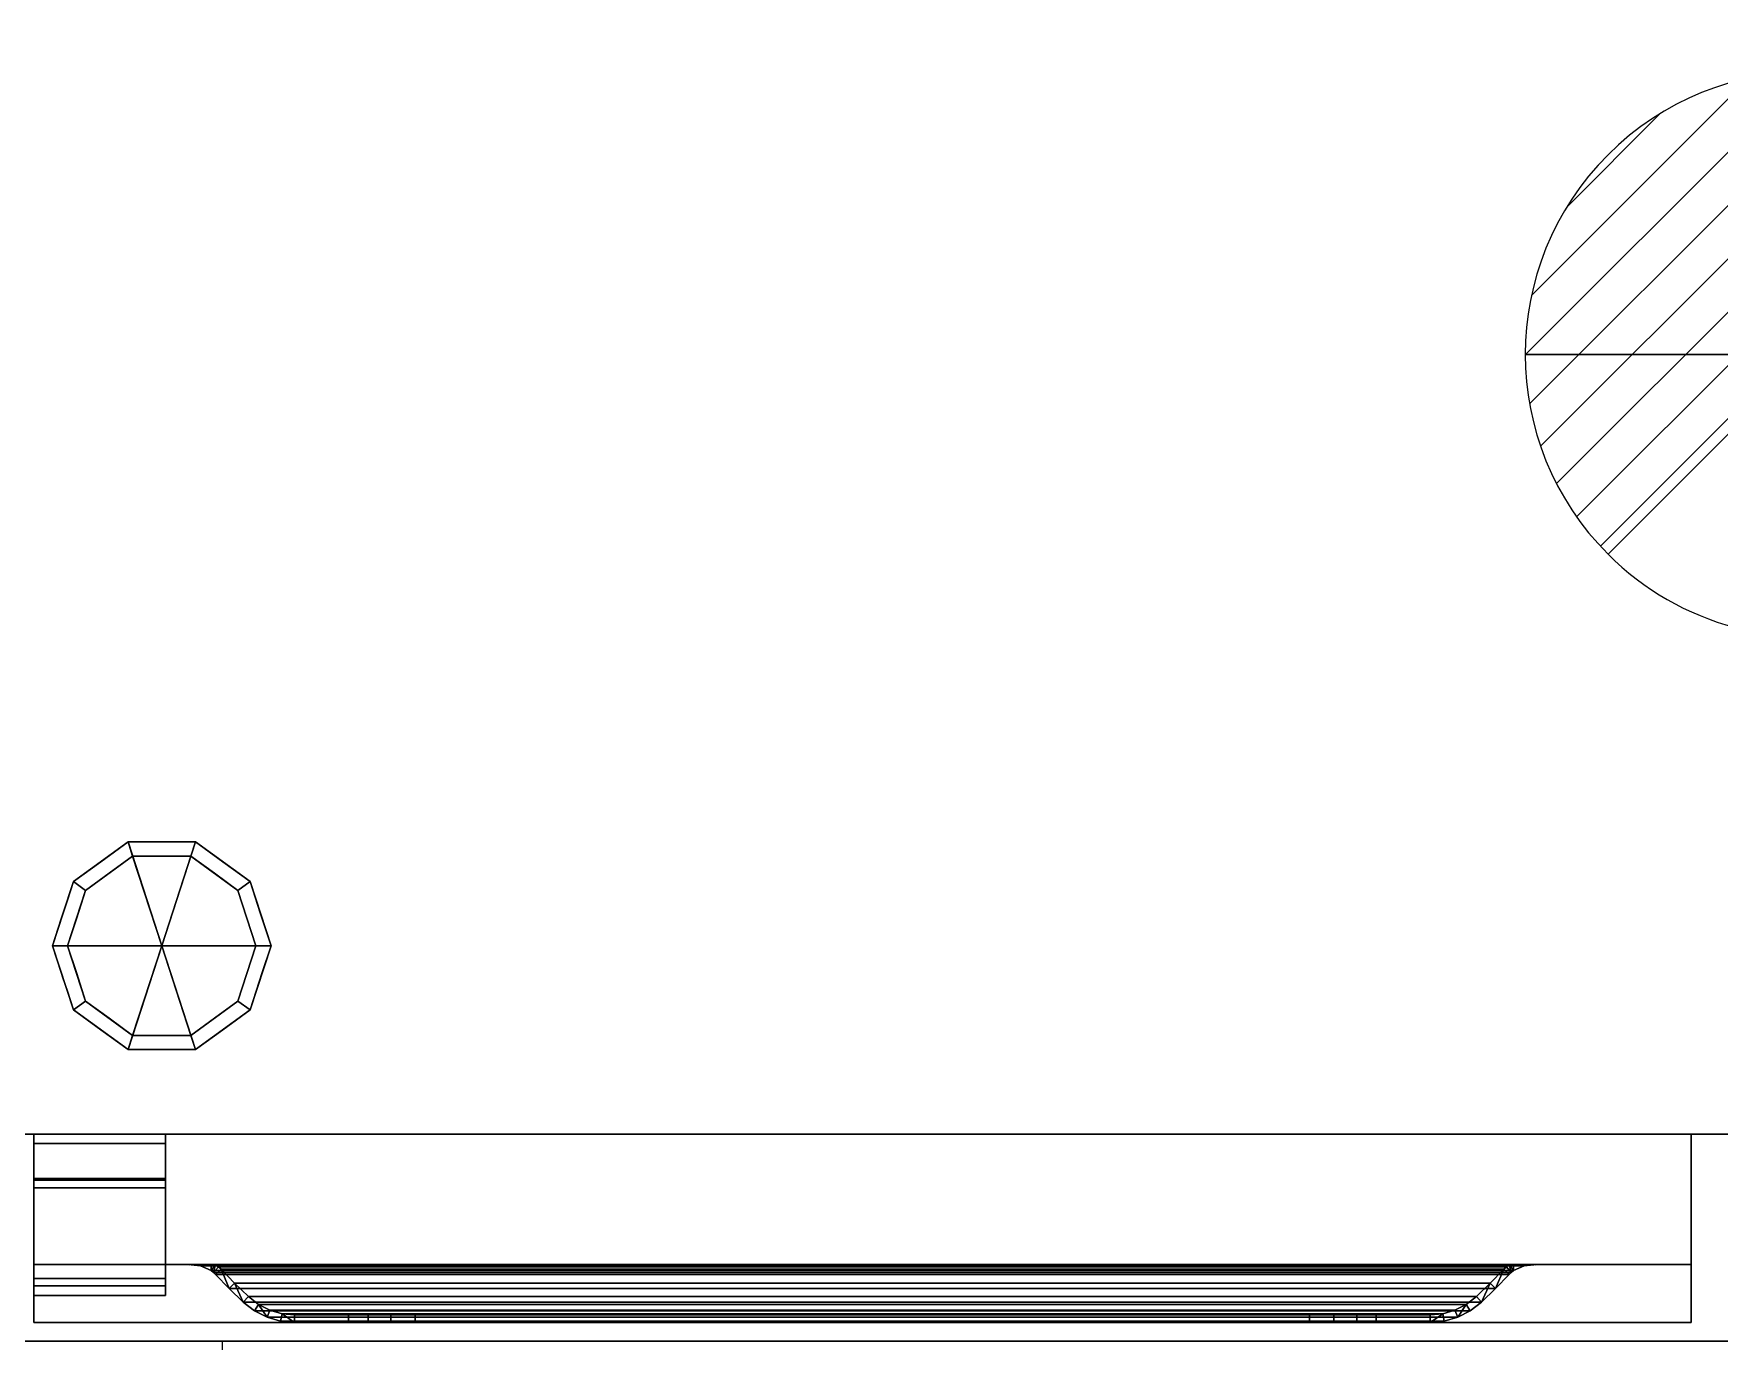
# Model space of a CAD drawing. Extents: x -1 to 1781, y -1355 to 1.
# Drawn here: x 354 to 801.5, y -700 to -352.8 of the extents above; entities that cross this region are included whole.
import ezdxf

# ---------------------------------------------------------------- set-up
doc = ezdxf.new("R2010")
doc.units = 0
doc.linetypes.add('NASCOSTA', pattern=[9.525, 6.35, -3.175])
doc.layers.get('0').update_dxf_attribs({"lineweight": 13})
for name, color, linetype in [('IQ_200_2D', 1, 'Continuous'), ('IQ_200_3D', 1, 'Continuous'), ('IQ_204_2D', 7, 'Continuous'), ('IQ_BROWN_3D', 32, 'Continuous'), ('IQ_CON_DRAIN_INT', 7, 'Continuous')]:
    doc.layers.add(name, color=color, linetype=linetype)

# ---------------------------------------------------------------- blocks, each defined once
blk = doc.blocks.new('*X11')
at = {"color": 0}
for p, q in [((313.993, 2209.039), (321.505, 2216.552)), ((314.108, 2207.74), (322.804, 2216.436)), ((314.158, 2210.619), (319.926, 2216.386)), ((314.399, 2206.617), (323.928, 2216.145)), ((314.821, 2205.625), (324.919, 2215.723)), ((315.101, 2212.976), (317.568, 2215.443)), ((315.354, 2204.743), (325.801, 2215.191)), ((315.985, 2203.96), (326.584, 2214.559))]:
    blk.add_line(p, q, dxfattribs=at)
blk = doc.blocks.new('DRAIN')
blk.add_line((-2.121, -2.121), (2.121, 2.121))
at = {"extrusion": (-1, 0, 0)}
blk.add_line((0, 2.121, -2.121), (0, -2.121, 2.121), dxfattribs=at)
at = {"extrusion": (0, -1, 0)}
blk.add_line((-2.121, 0, -2.121), (2.121, 0, 2.121), dxfattribs=at)
at = {"extrusion": (-1, 0, 0)}
for start, end in [(45, 225), (225, 45)]:
    blk.add_arc((0, 0), 3, start, end, dxfattribs=at)
for start, end in [(45, 225), (225, 45)]:
    blk.add_arc((0, 0), 3, start, end)
at = {"extrusion": (0, -1, 0)}
for start, end in [(45, 225), (225, 45)]:
    blk.add_arc((0, 0), 3, start, end, dxfattribs=at)
at = {"xscale": 0.4000000000000909, "yscale": 0.4000000000000909, "zscale": 0.4000000000000909}
blk.add_blockref('*X11', (-128.597, -883.621), dxfattribs=at)
at = {"extrusion": (-1, 0, 0), "xscale": 0.3999999999999773, "yscale": 0.3999999999999773, "zscale": 0.3999999999999773}
blk.add_blockref('*X11', (-128.597, -883.621), dxfattribs=at)
at = {"extrusion": (0, -1, 0), "xscale": 0.4000000000000909, "yscale": 0.4000000000000909, "zscale": 0.4000000000000909}
blk.add_blockref('*X11', (-128.597, -883.621), dxfattribs=at)

msp = doc.modelspace()

# ---------------------------------------------------------------- linework, layer by layer
at = {"layer": 'IQ_200_2D'}
msp.add_line((1780, -700), (0, -700), dxfattribs=at)
at = {"layer": 'IQ_204_2D', "linetype": 'NASCOSTA', "ltscale": 5}
msp.add_line((404, -700), (404, -1098), dxfattribs=at)

# ---------------------------------------------------------------- block references
at = {"layer": 'IQ_CON_DRAIN_INT', "xscale": 25, "yscale": 25, "zscale": 25}
msp.add_blockref('DRAIN', (825, -438), dxfattribs=at)

# ---------------------------------------------------------------- meshes
at = {"layer": 'IQ_200_3D'}
mesh = msp.add_polyface(dxfattribs=at)
corners = [(15, 0, 800), (15, -645, 800), (1765, -645, 800), (1765, 0, 800)]
mesh.append_faces([[corners[k] for k in face] for face in [(0, 1, 2, 3)]])
mesh = msp.add_polyface(dxfattribs=at)
corners = [(1765, -645, 150), (15, -645, 150), (15, 0, 150), (1765, 0, 150)]
mesh.append_faces([[corners[k] for k in face] for face in [(0, 1, 2, 3)]])
mesh = msp.add_polyface(dxfattribs=at)
corners = [(388, -595, 150), (417, -595, 150), (411.46, -577.95, 150), (396.96, -567.42, 150), (379.04, -567.42, 150), (364.54, -577.95, 150), (359, -595, 150)]
mesh.append_faces([[corners[k] for k in face] for face in [(0, 4, 5, 6)]], dxfattribs={"vtx0": -1})
mesh.append_faces([[corners[k] for k in face] for face in [(0, 3, 4)]], dxfattribs={"vtx0": -1, "vtx2": -1})
mesh.append_faces([[corners[k] for k in face] for face in [(0, 1, 2, 3)]], dxfattribs={"vtx3": -1})
mesh = msp.add_polyface(dxfattribs=at)
corners = [(359, -595, 150), (364.54, -577.95, 150), (379.04, -567.42, 150), (396.96, -567.42, 150), (411.46, -577.95, 150), (417, -595, 150), (417, -595, 25), (411.46, -577.95, 25), (396.96, -567.42, 25), (379.04, -567.42, 25), (364.54, -577.95, 25), (359, -595, 25), (404.21, -572.69, 150), (404.21, -572.69, 25), (414.23, -586.48, 25), (414.23, -586.48, 150), (388, -567.42, 150), (388, -567.42, 25), (371.79, -572.69, 25), (371.79, -572.69, 150), (361.31, -587.88, 25), (361.77, -586.48, 150), (362.93, -582.92, 25)]
mesh.append_faces([[corners[k] for k in face] for face in [(22, 1, 10), (1, 22, 21)]], dxfattribs={"vtx0": -1, "vtx1": -1})
mesh.append_faces([[corners[k] for k in face] for face in [(20, 0, 21)]], dxfattribs={"vtx0": -1, "vtx2": -1})
mesh.append_faces([[corners[k] for k in face] for face in [(22, 20, 21)]], dxfattribs={"vtx1": -1, "vtx2": -1})
mesh.append_faces([[corners[k] for k in face] for face in [(2, 16, 17, 9), (13, 8, 3, 12), (4, 15, 14, 7), (7, 13, 12, 4), (9, 18, 19, 2), (16, 3, 8, 17), (1, 19, 18, 10)]], dxfattribs={"vtx1": -1, "vtx3": -1})
mesh.append_faces([[corners[k] for k in face] for face in [(5, 6, 14, 15), (20, 11, 0)]], dxfattribs={"vtx2": -1})
mesh = msp.add_polyface(dxfattribs=at)
corners = [(359, -595, 25), (364.54, -577.95, 25), (379.04, -567.42, 25), (396.96, -567.42, 25), (411.46, -577.95, 25), (417, -595, 25), (413, -595, 25), (408.23, -580.31, 25), (395.73, -571.22, 25), (380.27, -571.22, 25), (367.77, -580.31, 25), (363, -595, 25)]
mesh.append_faces([[corners[k] for k in face] for face in [(10, 1, 2, 9)]], dxfattribs={"vtx0": -1, "vtx2": -1})
mesh.append_faces([[corners[k] for k in face] for face in [(6, 7, 4, 5)]], dxfattribs={"vtx1": -1})
mesh.append_faces([[corners[k] for k in face] for face in [(8, 9, 2, 3), (7, 8, 3, 4)]], dxfattribs={"vtx1": -1, "vtx3": -1})
mesh.append_faces([[corners[k] for k in face] for face in [(11, 0, 1, 10)]], dxfattribs={"vtx2": -1})
mesh = msp.add_polyface(dxfattribs=at)
corners = [(363, -595, 25), (367.77, -580.31, 25), (380.27, -571.22, 25), (395.73, -571.22, 25), (408.23, -580.31, 25), (413, -595, 25), (413, -595, 0), (408.23, -580.31, 0), (395.73, -571.22, 0), (380.27, -571.22, 0), (367.77, -580.31, 0), (363, -595, 0), (401.98, -575.76, 0), (401.98, -575.76, 25), (410.61, -587.65, 25), (410.61, -587.65, 0), (388, -571.22, 25), (388, -571.22, 0), (365.32, -587.87, 0), (365.39, -587.65, 25), (374.02, -575.76, 0), (374.02, -575.76, 25)]
mesh.append_faces([[corners[k] for k in face] for face in [(15, 14, 5, 6)]], dxfattribs={"vtx0": -1})
mesh.append_faces([[corners[k] for k in face] for face in [(7, 4, 14, 15), (9, 2, 16, 17), (8, 3, 13, 12), (12, 13, 4, 7), (19, 10, 18), (17, 16, 3, 8), (10, 19, 1), (18, 0, 19)]], dxfattribs={"vtx0": -1, "vtx2": -1})
mesh.append_faces([[corners[k] for k in face] for face in [(21, 2, 9, 20), (1, 21, 20, 10)]], dxfattribs={"vtx1": -1, "vtx3": -1})
mesh.append_faces([[corners[k] for k in face] for face in [(18, 11, 0)]], dxfattribs={"vtx2": -1})
mesh = msp.add_polyface(dxfattribs=at)
corners = [(363, -595, 0), (367.77, -580.31, 0), (380.27, -571.22, 0), (395.73, -571.22, 0), (408.23, -580.31, 0), (413, -595, 0), (388, -595, 0)]
mesh.append_faces([[corners[k] for k in face] for face in [(1, 2, 6, 0)]], dxfattribs={"vtx1": -1})
mesh.append_faces([[corners[k] for k in face] for face in [(2, 3, 6)]], dxfattribs={"vtx1": -1, "vtx2": -1})
mesh.append_faces([[corners[k] for k in face] for face in [(4, 5, 6, 3)]], dxfattribs={"vtx2": -1})
mesh = msp.add_polyface(dxfattribs=at)
corners = [(388, -595, 150), (359, -595, 150), (364.54, -612.05, 150), (379.04, -622.58, 150), (396.96, -622.58, 150), (411.46, -612.05, 150), (417, -595, 150)]
mesh.append_faces([[corners[k] for k in face] for face in [(0, 4, 5, 6)]], dxfattribs={"vtx0": -1})
mesh.append_faces([[corners[k] for k in face] for face in [(4, 0, 3)]], dxfattribs={"vtx0": -1, "vtx1": -1})
mesh.append_faces([[corners[k] for k in face] for face in [(0, 1, 2, 3)]], dxfattribs={"vtx3": -1})
mesh = msp.add_polyface(dxfattribs=at)
corners = [(417, -595, 150), (411.46, -612.05, 150), (396.96, -622.58, 150), (379.04, -622.58, 150), (364.54, -612.05, 150), (359, -595, 150), (359, -595, 25), (364.54, -612.05, 25), (379.04, -622.58, 25), (396.96, -622.58, 25), (411.46, -612.05, 25), (417, -595, 25), (361.31, -602.12, 150), (361.77, -603.52, 25), (371.79, -617.31, 25), (371.79, -617.31, 150), (388, -622.58, 150), (388, -622.58, 25), (404.21, -617.31, 25), (404.21, -617.31, 150), (414.69, -602.12, 25), (414.23, -603.52, 150), (362.93, -607.08, 150), (413.07, -607.08, 25)]
mesh.append_faces([[corners[k] for k in face] for face in [(6, 12, 5)]], dxfattribs={"vtx0": -1})
mesh.append_faces([[corners[k] for k in face] for face in [(23, 1, 10), (22, 7, 4), (7, 22, 13), (1, 23, 21)]], dxfattribs={"vtx0": -1, "vtx1": -1})
mesh.append_faces([[corners[k] for k in face] for face in [(12, 6, 13), (20, 0, 21)]], dxfattribs={"vtx0": -1, "vtx2": -1})
mesh.append_faces([[corners[k] for k in face] for face in [(22, 12, 13), (23, 20, 21)]], dxfattribs={"vtx1": -1, "vtx2": -1})
mesh.append_faces([[corners[k] for k in face] for face in [(15, 4, 7, 14), (3, 15, 14, 8), (17, 9, 2, 16), (19, 2, 9, 18), (18, 10, 1, 19), (16, 3, 8, 17)]], dxfattribs={"vtx1": -1, "vtx3": -1})
mesh.append_faces([[corners[k] for k in face] for face in [(20, 11, 0)]], dxfattribs={"vtx2": -1})
mesh = msp.add_polyface(dxfattribs=at)
corners = [(417, -595, 25), (411.46, -612.05, 25), (396.96, -622.58, 25), (379.04, -622.58, 25), (364.54, -612.05, 25), (359, -595, 25), (363, -595, 25), (367.77, -609.69, 25), (380.27, -618.78, 25), (395.73, -618.78, 25), (408.23, -609.69, 25), (413, -595, 25)]
mesh.append_faces([[corners[k] for k in face] for face in [(1, 10, 11, 0)]], dxfattribs={"vtx0": -1})
mesh.append_faces([[corners[k] for k in face] for face in [(3, 8, 9, 2), (2, 9, 10, 1)]], dxfattribs={"vtx0": -1, "vtx2": -1})
mesh.append_faces([[corners[k] for k in face] for face in [(3, 4, 7, 8)]], dxfattribs={"vtx1": -1, "vtx3": -1})
mesh.append_faces([[corners[k] for k in face] for face in [(4, 5, 6, 7)]], dxfattribs={"vtx3": -1})
mesh = msp.add_polyface(dxfattribs=at)
corners = [(413, -595, 25), (408.23, -609.69, 25), (395.73, -618.78, 25), (380.27, -618.78, 25), (367.77, -609.69, 25), (363, -595, 25), (363, -595, 0), (367.77, -609.69, 0), (380.27, -618.78, 0), (395.73, -618.78, 0), (408.23, -609.69, 0), (413, -595, 0), (365.32, -602.13, 0), (365.39, -602.35, 25), (374.02, -614.24, 25), (374.02, -614.24, 0), (388, -618.78, 25), (388, -618.78, 0), (410.68, -602.13, 0), (410.61, -602.35, 25), (401.98, -614.24, 25), (401.98, -614.24, 0)]
mesh.append_faces([[corners[k] for k in face] for face in [(7, 13, 12)]], dxfattribs={"vtx0": -1, "vtx1": -1})
mesh.append_faces([[corners[k] for k in face] for face in [(15, 14, 4, 7), (14, 15, 8, 3), (12, 13, 5), (9, 2, 16), (19, 10, 18), (10, 19, 1), (20, 21, 10, 1), (2, 9, 21, 20), (18, 0, 19)]], dxfattribs={"vtx0": -1, "vtx2": -1})
mesh.append_faces([[corners[k] for k in face] for face in [(4, 13, 7), (8, 17, 3)]], dxfattribs={"vtx1": -1, "vtx2": -1})
mesh.append_faces([[corners[k] for k in face] for face in [(16, 3, 17, 9)]], dxfattribs={"vtx1": -1, "vtx3": -1})
mesh.append_faces([[corners[k] for k in face] for face in [(5, 6, 12), (18, 11, 0)]], dxfattribs={"vtx2": -1})
mesh = msp.add_polyface(dxfattribs=at)
corners = [(413, -595, 0), (408.23, -609.69, 0), (395.73, -618.78, 0), (380.27, -618.78, 0), (367.77, -609.69, 0), (363, -595, 0), (388, -595, 0)]
mesh.append_faces([[corners[k] for k in face] for face in [(3, 6, 2)]], dxfattribs={"vtx0": -1, "vtx1": -1})
mesh.append_faces([[corners[k] for k in face] for face in [(1, 2, 6, 0)]], dxfattribs={"vtx1": -1})
mesh.append_faces([[corners[k] for k in face] for face in [(4, 5, 6, 3)]], dxfattribs={"vtx2": -1})
mesh = msp.add_polyface(dxfattribs=at)
corners = [(15, -645, 800), (15, -645, 150), (1765, -645, 150), (1765, -645, 800)]
mesh.append_faces([[corners[k] for k in face] for face in [(0, 1, 2, 3)]])
mesh = msp.add_polyface(dxfattribs=at)
corners = [(354, -657.26, 178.51), (354, -645, 178.51), (354, -645, 150), (354, -647.5, 150), (354, -647.5, 176.01), (354, -687.81, 176.01), (354, -687.81, 185.01), (354, -685.31, 185.01), (354, -685.31, 178.51), (354, -683.31, 185.01), (354, -683.31, 187.51), (354, -656.8, 187.51), (354, -656.8, 181.76), (354, -659.3, 181.76), (354, -659.3, 185.01)]
mesh.append_faces([[corners[k] for k in face] for face in [(14, 11, 12, 13)]], dxfattribs={"vtx0": -1})
mesh.append_faces([[corners[k] for k in face] for face in [(5, 8, 0)]], dxfattribs={"vtx0": -1, "vtx2": -1})
mesh.append_faces([[corners[k] for k in face] for face in [(0, 1, 4, 5)]], dxfattribs={"vtx1": -1, "vtx3": -1})
mesh.append_faces([[corners[k] for k in face] for face in [(6, 7, 8, 5), (2, 3, 4, 1)]], dxfattribs={"vtx2": -1})
mesh.append_faces([[corners[k] for k in face] for face in [(14, 9, 10, 11)]], dxfattribs={"vtx3": -1})
mesh = msp.add_polyface(dxfattribs=at)
corners = [(354, -645, 150), (389, -645, 150), (389, -647.5, 150), (354, -647.5, 150)]
mesh.append_faces([[corners[k] for k in face] for face in [(0, 1, 2, 3)]])
mesh = msp.add_polyface(dxfattribs=at)
corners = [(354, -645, 178.51), (389, -645, 178.51), (389, -645, 150), (354, -645, 150)]
mesh.append_faces([[corners[k] for k in face] for face in [(0, 1, 2, 3)]])
mesh = msp.add_polyface(dxfattribs=at)
corners = [(354, -657.26, 178.51), (389, -657.26, 178.51), (389, -645, 178.51), (354, -645, 178.51)]
mesh.append_faces([[corners[k] for k in face] for face in [(0, 1, 2, 3)]])
mesh = msp.add_polyface(dxfattribs=at)
corners = [(354, -695, 693.5), (354, -679.6, 750.99), (354, -679.6, 799.66), (354, -645, 799.66), (354, -645, 187.51), (354, -695, 187.51)]
mesh.append_faces([[corners[k] for k in face] for face in [(1, 3, 0)]], dxfattribs={"vtx0": -1, "vtx1": -1})
mesh.append_faces([[corners[k] for k in face] for face in [(4, 5, 0, 3), (1, 2, 3)]], dxfattribs={"vtx2": -1})
mesh = msp.add_polyface(dxfattribs=at)
corners = [(794, -695, 187.51), (354, -695, 187.51), (354, -645, 187.51), (794, -645, 187.51)]
mesh.append_faces([[corners[k] for k in face] for face in [(0, 1, 2, 3)]])
mesh = msp.add_polyface(dxfattribs=at)
corners = [(794, -645, 187.51), (354, -645, 187.51), (354, -645, 799.66), (794, -645, 799.66)]
mesh.append_faces([[corners[k] for k in face] for face in [(0, 1, 2, 3)]])
mesh = msp.add_polyface(dxfattribs=at)
corners = [(794, -645, 799.66), (354, -645, 799.66), (354, -679.6, 799.66), (794, -679.6, 799.66)]
mesh.append_faces([[corners[k] for k in face] for face in [(0, 1, 2, 3)]])
mesh = msp.add_polyface(dxfattribs=at)
corners = [(354, -647.5, 176.01), (389, -647.5, 176.01), (389, -687.81, 176.01), (354, -687.81, 176.01)]
mesh.append_faces([[corners[k] for k in face] for face in [(0, 1, 2, 3)]])
mesh = msp.add_polyface(dxfattribs=at)
corners = [(354, -647.5, 150), (389, -647.5, 150), (389, -647.5, 176.01), (354, -647.5, 176.01)]
mesh.append_faces([[corners[k] for k in face] for face in [(0, 1, 2, 3)]])
mesh = msp.add_polyface(dxfattribs=at)
corners = [(389, -657.26, 178.51), (389, -685.31, 178.51), (389, -685.31, 185.01), (389, -687.81, 185.01), (389, -687.81, 176.01), (389, -647.5, 176.01), (389, -647.5, 150), (389, -645, 150), (389, -645, 178.51), (389, -683.31, 185.01), (389, -659.3, 185.01), (389, -659.3, 181.76), (389, -656.8, 181.76), (389, -656.8, 187.51), (389, -683.31, 187.51)]
mesh.append_faces([[corners[k] for k in face] for face in [(10, 13, 14, 9)]], dxfattribs={"vtx0": -1})
mesh.append_faces([[corners[k] for k in face] for face in [(5, 8, 0, 4)]], dxfattribs={"vtx0": -1, "vtx2": -1})
mesh.append_faces([[corners[k] for k in face] for face in [(7, 8, 5, 6), (12, 13, 10, 11)]], dxfattribs={"vtx1": -1})
mesh.append_faces([[corners[k] for k in face] for face in [(0, 1, 4)]], dxfattribs={"vtx1": -1, "vtx2": -1})
mesh.append_faces([[corners[k] for k in face] for face in [(1, 2, 3, 4)]], dxfattribs={"vtx3": -1})
mesh = msp.add_polyface(dxfattribs=at)
corners = [(794, -695, 693.5), (794, -695, 187.51), (794, -645, 187.51), (794, -645, 799.66), (794, -679.6, 799.66), (794, -679.6, 750.99)]
mesh.append_faces([[corners[k] for k in face] for face in [(3, 5, 0)]], dxfattribs={"vtx0": -1, "vtx2": -1})
mesh.append_faces([[corners[k] for k in face] for face in [(3, 4, 5)]], dxfattribs={"vtx2": -1})
mesh.append_faces([[corners[k] for k in face] for face in [(0, 1, 2, 3)]], dxfattribs={"vtx3": -1})
mesh = msp.add_polyface(dxfattribs=at)
corners = [(354, -656.8, 187.51), (389, -656.8, 187.51), (389, -656.8, 181.76), (354, -656.8, 181.76)]
mesh.append_faces([[corners[k] for k in face] for face in [(0, 1, 2, 3)]])
mesh = msp.add_polyface(dxfattribs=at)
corners = [(354, -683.31, 187.51), (389, -683.31, 187.51), (389, -656.8, 187.51), (354, -656.8, 187.51)]
mesh.append_faces([[corners[k] for k in face] for face in [(0, 1, 2, 3)]])
mesh = msp.add_polyface(dxfattribs=at)
corners = [(354, -656.8, 181.76), (389, -656.8, 181.76), (389, -659.3, 181.76), (354, -659.3, 181.76)]
mesh.append_faces([[corners[k] for k in face] for face in [(0, 1, 2, 3)]])
mesh = msp.add_polyface(dxfattribs=at)
corners = [(354, -685.31, 178.51), (389, -685.31, 178.51), (389, -657.26, 178.51), (354, -657.26, 178.51)]
mesh.append_faces([[corners[k] for k in face] for face in [(0, 1, 2, 3)]])
mesh = msp.add_polyface(dxfattribs=at)
corners = [(354, -659.3, 185.01), (389, -659.3, 185.01), (389, -683.31, 185.01), (354, -683.31, 185.01)]
mesh.append_faces([[corners[k] for k in face] for face in [(0, 1, 2, 3)]])
mesh = msp.add_polyface(dxfattribs=at)
corners = [(354, -659.3, 181.76), (389, -659.3, 181.76), (389, -659.3, 185.01), (354, -659.3, 185.01)]
mesh.append_faces([[corners[k] for k in face] for face in [(0, 1, 2, 3)]])
mesh = msp.add_polyface(dxfattribs=at)
corners = [(794, -679.6, 799.66), (354, -679.6, 799.66), (354, -679.6, 750.99), (794, -679.6, 750.99)]
mesh.append_faces([[corners[k] for k in face] for face in [(0, 1, 2, 3)]])
mesh = msp.add_polyface(dxfattribs=at)
corners = [(794, -679.6, 750.99), (354, -679.6, 750.99), (354, -695, 693.5), (794, -695, 693.5)]
mesh.append_faces([[corners[k] for k in face] for face in [(0, 1, 2, 3)]])
mesh = msp.add_polyface(dxfattribs=at)
corners = [(745.73, -679.6, 793.12), (402.27, -679.6, 793.12), (401.14, -679.6, 794.25), (398.19, -679.6, 796.68), (394.84, -679.6, 798.51), (391.2, -679.6, 799.66), (756.8, -679.6, 799.66), (753.16, -679.6, 798.51), (749.81, -679.6, 796.68), (746.86, -679.6, 794.25)]
mesh.append_faces([[corners[k] for k in face] for face in [(2, 9, 0, 1)]], dxfattribs={"vtx0": -1})
mesh.append_faces([[corners[k] for k in face] for face in [(6, 7, 5)]], dxfattribs={"vtx1": -1})
mesh.append_faces([[corners[k] for k in face] for face in [(2, 3, 9)]], dxfattribs={"vtx1": -1, "vtx2": -1})
mesh.append_faces([[corners[k] for k in face] for face in [(7, 8, 4, 5), (8, 9, 3, 4)]], dxfattribs={"vtx1": -1, "vtx3": -1})
mesh = msp.add_polyface(dxfattribs=at)
corners = [(756.8, -679.6, 799.66), (391.2, -679.6, 799.66), (394.91, -679.62, 798.47), (398.31, -680.02, 796.6), (401.14, -681.25, 794.25), (401.73, -681.73, 793.66), (402.27, -682.26, 793.12), (745.73, -682.26, 793.12), (746.27, -681.73, 793.66), (746.86, -681.25, 794.25), (749.69, -680.02, 796.6), (753.09, -679.62, 798.47)]
mesh.append_faces([[corners[k] for k in face] for face in [(2, 11, 0, 1)]], dxfattribs={"vtx0": -1})
mesh.append_faces([[corners[k] for k in face] for face in [(3, 10, 11, 2), (10, 3, 4, 9), (5, 8, 9, 4)]], dxfattribs={"vtx0": -1, "vtx2": -1})
mesh.append_faces([[corners[k] for k in face] for face in [(6, 7, 8, 5)]], dxfattribs={"vtx2": -1})
mesh = msp.add_polyface(dxfattribs=at)
corners = [(401.14, -679.6, 794.25), (401.14, -681.25, 794.25), (398.31, -680.02, 796.6), (394.91, -679.62, 798.47), (391.2, -679.6, 799.66), (394.84, -679.6, 798.51), (398.19, -679.6, 796.68), (396.61, -679.82, 797.54), (393.52, -679.61, 798.92), (396.52, -679.6, 797.59), (394.21, -679.62, 798.7), (395.68, -679.6, 798.05), (394.56, -679.62, 798.59), (395.26, -679.6, 798.28), (394.74, -679.62, 798.53), (395.05, -679.6, 798.39), (395.76, -679.72, 798.01), (393.52, -679.6, 798.92), (395.34, -679.67, 798.24), (394.18, -679.6, 798.72), (395.12, -679.65, 798.36), (394.51, -679.6, 798.61), (394.67, -679.6, 798.56), (394.34, -679.6, 798.66), (394.39, -679.62, 798.64), (393.86, -679.62, 798.81), (394.04, -679.62, 798.75), (393.85, -679.6, 798.82), (394.01, -679.6, 798.77), (393.69, -679.61, 798.86), (393.68, -679.6, 798.87)]
mesh.append_faces([[corners[k] for k in face] for face in [(2, 0, 1)]], dxfattribs={"vtx0": -1})
mesh.append_faces([[corners[k] for k in face] for face in [(9, 7, 16), (11, 16, 18)]], dxfattribs={"vtx0": -1, "vtx2": -1})
mesh.append_faces([[corners[k] for k in face] for face in [(6, 0, 2), (5, 15, 3), (3, 14, 5), (2, 7, 6), (11, 9, 16), (9, 6, 7), (25, 29, 27), (19, 23, 10), (13, 11, 18), (21, 22, 12), (18, 20, 13), (10, 26, 19), (15, 13, 20), (23, 21, 24), (20, 3, 15), (14, 12, 22), (22, 5, 14), (12, 24, 21), (24, 10, 23), (29, 8, 30), (27, 28, 25), (26, 25, 28), (28, 19, 26), (17, 30, 8), (30, 27, 29)]], dxfattribs={"vtx1": -1, "vtx2": -1})
mesh.append_faces([[corners[k] for k in face] for face in [(8, 4, 17)]], dxfattribs={"vtx2": -1})
mesh = msp.add_polyface(dxfattribs=at)
corners = [(437.58, -693, 757.81), (437.58, -695, 757.81), (423.28, -695, 772.11), (419.55, -694.65, 775.84), (415.95, -693.61, 779.44), (412.6, -691.91, 782.79), (409.64, -689.62, 785.75), (405.89, -686.01, 789.5), (402.27, -682.26, 793.12), (401.73, -681.73, 793.66), (401.14, -681.25, 794.25), (401.14, -679.6, 794.25), (402.27, -679.6, 793.12), (403.03, -680.21, 792.36), (403.73, -680.89, 791.66), (407.3, -684.59, 788.09), (411, -688.16, 784.39), (413.67, -690.22, 781.72), (416.68, -691.75, 778.71), (419.92, -692.68, 775.47), (423.28, -693, 772.11)]
mesh.append_faces([[corners[k] for k in face] for face in [(3, 19, 2), (5, 17, 4), (18, 4, 17), (8, 14, 7), (13, 9, 12)]], dxfattribs={"vtx0": -1, "vtx1": -1})
mesh.append_faces([[corners[k] for k in face] for face in [(2, 19, 20), (12, 9, 10)]], dxfattribs={"vtx0": -1, "vtx2": -1})
mesh.append_faces([[corners[k] for k in face] for face in [(15, 16, 6), (14, 15, 7), (6, 7, 15)]], dxfattribs={"vtx1": -1, "vtx2": -1})
mesh.append_faces([[corners[k] for k in face] for face in [(3, 4, 18, 19), (16, 17, 5, 6), (8, 9, 13, 14)]], dxfattribs={"vtx1": -1, "vtx3": -1})
mesh.append_faces([[corners[k] for k in face] for face in [(0, 1, 2, 20), (10, 11, 12)]], dxfattribs={"vtx2": -1})
mesh = msp.add_polyface(dxfattribs=at)
corners = [(744.27, -680.89, 791.66), (403.73, -680.89, 791.66), (403.03, -680.21, 792.36), (402.27, -679.6, 793.12), (745.73, -679.6, 793.12), (744.97, -680.21, 792.36)]
mesh.append_faces([[corners[k] for k in face] for face in [(0, 1, 2, 5), (3, 4, 5, 2)]], dxfattribs={"vtx2": -1})
mesh = msp.add_polyface(dxfattribs=at)
corners = [(746.86, -679.6, 794.25), (746.86, -681.25, 794.25), (746.27, -681.73, 793.66), (745.73, -682.26, 793.12), (742.11, -686.01, 789.5), (738.36, -689.62, 785.75), (735.4, -691.91, 782.79), (732.05, -693.61, 779.44), (728.45, -694.65, 775.84), (724.72, -695, 772.11), (710.42, -695, 757.81), (710.42, -693, 757.81), (724.72, -693, 772.11), (728.08, -692.68, 775.47), (731.32, -691.75, 778.71), (734.33, -690.22, 781.72), (737, -688.16, 784.39), (740.7, -684.59, 788.09), (744.27, -680.89, 791.66), (744.97, -680.21, 792.36), (745.73, -679.6, 793.12)]
mesh.append_faces([[corners[k] for k in face] for face in [(2, 20, 1), (20, 2, 19), (17, 5, 16)]], dxfattribs={"vtx0": -1, "vtx1": -1})
mesh.append_faces([[corners[k] for k in face] for face in [(14, 7, 8, 13), (7, 14, 15), (6, 15, 16, 5), (9, 12, 13), (13, 8, 9), (19, 2, 3, 18), (18, 3, 4)]], dxfattribs={"vtx0": -1, "vtx2": -1})
mesh.append_faces([[corners[k] for k in face] for face in [(6, 7, 15), (4, 5, 17), (17, 18, 4)]], dxfattribs={"vtx1": -1, "vtx2": -1})
mesh.append_faces([[corners[k] for k in face] for face in [(20, 0, 1)]], dxfattribs={"vtx2": -1})
mesh.append_faces([[corners[k] for k in face] for face in [(9, 10, 11, 12)]], dxfattribs={"vtx3": -1})
mesh = msp.add_polyface(dxfattribs=at)
corners = [(746.86, -681.25, 794.25), (746.86, -679.6, 794.25), (749.81, -679.6, 796.68), (753.16, -679.6, 798.51), (756.8, -679.6, 799.66), (753.09, -679.62, 798.47), (749.69, -680.02, 796.6), (751.48, -679.6, 797.59), (754.48, -679.61, 798.92), (751.39, -679.82, 797.54), (752.32, -679.6, 798.05), (753.79, -679.62, 798.7), (752.24, -679.72, 798.01), (752.74, -679.6, 798.28), (753.44, -679.62, 798.59), (752.66, -679.67, 798.24), (752.95, -679.6, 798.39), (753.26, -679.62, 798.53), (752.88, -679.65, 798.36), (754.48, -679.6, 798.92), (753.82, -679.6, 798.72), (753.49, -679.6, 798.61), (753.66, -679.6, 798.66), (753.33, -679.6, 798.56), (753.61, -679.62, 798.64), (754.14, -679.62, 798.81), (753.96, -679.62, 798.75), (754.15, -679.6, 798.82), (753.99, -679.6, 798.77), (754.31, -679.61, 798.86), (754.32, -679.6, 798.87)]
mesh.append_faces([[corners[k] for k in face] for face in [(1, 6, 0)]], dxfattribs={"vtx0": -1})
mesh.append_faces([[corners[k] for k in face] for face in [(7, 9, 2), (28, 26, 20), (10, 12, 7), (13, 15, 10), (16, 18, 13), (17, 23, 14), (22, 24, 21), (19, 8, 30), (26, 28, 25), (29, 30, 8)]], dxfattribs={"vtx0": -1, "vtx1": -1})
mesh.append_faces([[corners[k] for k in face] for face in [(17, 3, 23), (6, 1, 2), (16, 5, 18)]], dxfattribs={"vtx0": -1, "vtx2": -1})
mesh.append_faces([[corners[k] for k in face] for face in [(15, 12, 10), (9, 6, 2), (12, 9, 7), (18, 15, 13), (24, 14, 21), (23, 21, 14), (16, 3, 5), (17, 5, 3), (27, 30, 29), (11, 24, 22), (22, 20, 11), (28, 27, 25), (26, 11, 20), (29, 25, 27)]], dxfattribs={"vtx1": -1, "vtx2": -1})
mesh.append_faces([[corners[k] for k in face] for face in [(19, 4, 8)]], dxfattribs={"vtx2": -1})
mesh = msp.add_polyface(dxfattribs=at)
corners = [(354, -683.31, 185.01), (389, -683.31, 185.01), (389, -683.31, 187.51), (354, -683.31, 187.51)]
mesh.append_faces([[corners[k] for k in face] for face in [(0, 1, 2, 3)]])
mesh = msp.add_polyface(dxfattribs=at)
corners = [(745.73, -682.26, 793.12), (402.27, -682.26, 793.12), (405.89, -686.01, 789.5), (409.64, -689.62, 785.75), (738.36, -689.62, 785.75), (742.11, -686.01, 789.5)]
mesh.append_faces([[corners[k] for k in face] for face in [(0, 1, 2, 5), (3, 4, 5, 2)]], dxfattribs={"vtx2": -1})
mesh = msp.add_polyface(dxfattribs=at)
corners = [(737, -688.16, 784.39), (411, -688.16, 784.39), (407.3, -684.59, 788.09), (403.73, -680.89, 791.66), (744.27, -680.89, 791.66), (740.7, -684.59, 788.09)]
mesh.append_faces([[corners[k] for k in face] for face in [(0, 1, 2, 5), (3, 4, 5, 2)]], dxfattribs={"vtx2": -1})
mesh = msp.add_polyface(dxfattribs=at)
corners = [(354, -685.31, 185.01), (389, -685.31, 185.01), (389, -685.31, 178.51), (354, -685.31, 178.51)]
mesh.append_faces([[corners[k] for k in face] for face in [(0, 1, 2, 3)]])
mesh = msp.add_polyface(dxfattribs=at)
corners = [(354, -687.81, 185.01), (389, -687.81, 185.01), (389, -685.31, 185.01), (354, -685.31, 185.01)]
mesh.append_faces([[corners[k] for k in face] for face in [(0, 1, 2, 3)]])
mesh = msp.add_polyface(dxfattribs=at)
corners = [(354, -687.81, 176.01), (389, -687.81, 176.01), (389, -687.81, 185.01), (354, -687.81, 185.01)]
mesh.append_faces([[corners[k] for k in face] for face in [(0, 1, 2, 3)]])
mesh = msp.add_polyface(dxfattribs=at)
corners = [(724.72, -693, 772.11), (423.28, -693, 772.11), (419.92, -692.68, 775.47), (416.68, -691.75, 778.71), (413.67, -690.22, 781.72), (411, -688.16, 784.39), (737, -688.16, 784.39), (734.33, -690.22, 781.72), (731.32, -691.75, 778.71), (728.08, -692.68, 775.47)]
mesh.append_faces([[corners[k] for k in face] for face in [(2, 9, 0, 1)]], dxfattribs={"vtx0": -1})
mesh.append_faces([[corners[k] for k in face] for face in [(9, 2, 3, 8), (4, 7, 8, 3)]], dxfattribs={"vtx0": -1, "vtx2": -1})
mesh.append_faces([[corners[k] for k in face] for face in [(5, 6, 7, 4)]], dxfattribs={"vtx2": -1})
mesh = msp.add_polyface(dxfattribs=at)
corners = [(738.36, -689.62, 785.75), (409.64, -689.62, 785.75), (412.6, -691.91, 782.79), (415.95, -693.61, 779.44), (419.55, -694.65, 775.84), (423.28, -695, 772.11), (724.72, -695, 772.11), (728.45, -694.65, 775.84), (732.05, -693.61, 779.44), (735.4, -691.91, 782.79)]
mesh.append_faces([[corners[k] for k in face] for face in [(7, 4, 5, 6)]], dxfattribs={"vtx0": -1})
mesh.append_faces([[corners[k] for k in face] for face in [(9, 2, 3, 8), (4, 7, 8, 3)]], dxfattribs={"vtx0": -1, "vtx2": -1})
mesh.append_faces([[corners[k] for k in face] for face in [(0, 1, 2, 9)]], dxfattribs={"vtx2": -1})
mesh = msp.add_polyface(dxfattribs=at)
corners = [(692.74, -693, 750.49), (455.26, -693, 750.49), (448.79, -693, 751.34), (442.76, -693, 753.84), (437.58, -693, 757.81), (423.28, -693, 772.11), (724.72, -693, 772.11), (710.42, -693, 757.81), (705.24, -693, 753.84), (699.21, -693, 751.34)]
mesh.append_faces([[corners[k] for k in face] for face in [(1, 5, 0)]], dxfattribs={"vtx0": -1, "vtx1": -1})
mesh.append_faces([[corners[k] for k in face] for face in [(6, 7, 0, 5), (4, 5, 1, 3)]], dxfattribs={"vtx1": -1, "vtx2": -1})
mesh.append_faces([[corners[k] for k in face] for face in [(8, 9, 0, 7), (1, 2, 3)]], dxfattribs={"vtx2": -1})
mesh = msp.add_polyface(dxfattribs=at)
corners = [(437.58, -695, 757.81), (437.58, -693, 757.81), (442.76, -693, 753.84), (448.79, -693, 751.34), (455.26, -693, 750.49), (455.26, -695, 750.49), (448.79, -695, 751.34), (442.76, -695, 753.84)]
mesh.append_faces([[corners[k] for k in face] for face in [(2, 7, 0, 1)]], dxfattribs={"vtx0": -1})
mesh.append_faces([[corners[k] for k in face] for face in [(3, 6, 7, 2)]], dxfattribs={"vtx0": -1, "vtx2": -1})
mesh.append_faces([[corners[k] for k in face] for face in [(4, 5, 6, 3)]], dxfattribs={"vtx2": -1})
mesh = msp.add_polyface(dxfattribs=at)
corners = [(692.74, -693, 750.49), (692.74, -695, 750.49), (455.26, -695, 750.49), (455.26, -693, 750.49)]
mesh.append_faces([[corners[k] for k in face] for face in [(0, 1, 2, 3)]])
mesh = msp.add_polyface(dxfattribs=at)
corners = [(710.42, -693, 757.81), (710.42, -695, 757.81), (705.24, -695, 753.84), (699.21, -695, 751.34), (692.74, -695, 750.49), (692.74, -693, 750.49), (699.21, -693, 751.34), (705.24, -693, 753.84)]
mesh.append_faces([[corners[k] for k in face] for face in [(6, 3, 4, 5)]], dxfattribs={"vtx0": -1})
mesh.append_faces([[corners[k] for k in face] for face in [(7, 2, 3, 6)]], dxfattribs={"vtx0": -1, "vtx2": -1})
mesh.append_faces([[corners[k] for k in face] for face in [(0, 1, 2, 7)]], dxfattribs={"vtx2": -1})
mesh = msp.add_polyface(dxfattribs=at)
corners = [(794, -695, 693.5), (354, -695, 693.5), (354, -695, 187.51), (794, -695, 187.51)]
mesh.append_faces([[corners[k] for k in face] for face in [(0, 1, 2, 3)]])
mesh = msp.add_polyface(dxfattribs=at)
corners = [(724.72, -695, 772.11), (423.28, -695, 772.11), (437.58, -695, 757.81), (442.76, -695, 753.84), (448.79, -695, 751.34), (455.26, -695, 750.49), (692.74, -695, 750.49), (699.21, -695, 751.34), (705.24, -695, 753.84), (710.42, -695, 757.81)]
mesh.append_faces([[corners[k] for k in face] for face in [(6, 9, 0, 5)]], dxfattribs={"vtx0": -1, "vtx2": -1})
mesh.append_faces([[corners[k] for k in face] for face in [(1, 2, 5, 0)]], dxfattribs={"vtx1": -1, "vtx2": -1})
mesh.append_faces([[corners[k] for k in face] for face in [(7, 8, 9, 6), (3, 4, 5, 2)]], dxfattribs={"vtx2": -1})
at = {"layer": 'IQ_BROWN_3D'}
mesh = msp.add_polyface(dxfattribs=at)
corners = [(0, 0, 840), (0, -700, 840), (1780, -700, 840), (1780, 0, 840)]
mesh.append_faces([[corners[k] for k in face] for face in [(0, 1, 2, 3)]])
mesh = msp.add_polyface(dxfattribs=at)
corners = [(1780, -700, 800), (0, -700, 800), (0, 0, 800), (1780, 0, 800)]
mesh.append_faces([[corners[k] for k in face] for face in [(0, 1, 2, 3)]])
mesh = msp.add_polyface(dxfattribs=at)
corners = [(0, -700, 840), (0, -700, 800), (1780, -700, 800), (1780, -700, 840)]
mesh.append_faces([[corners[k] for k in face] for face in [(0, 1, 2, 3)]])

doc.saveas('drawing.dxf')
